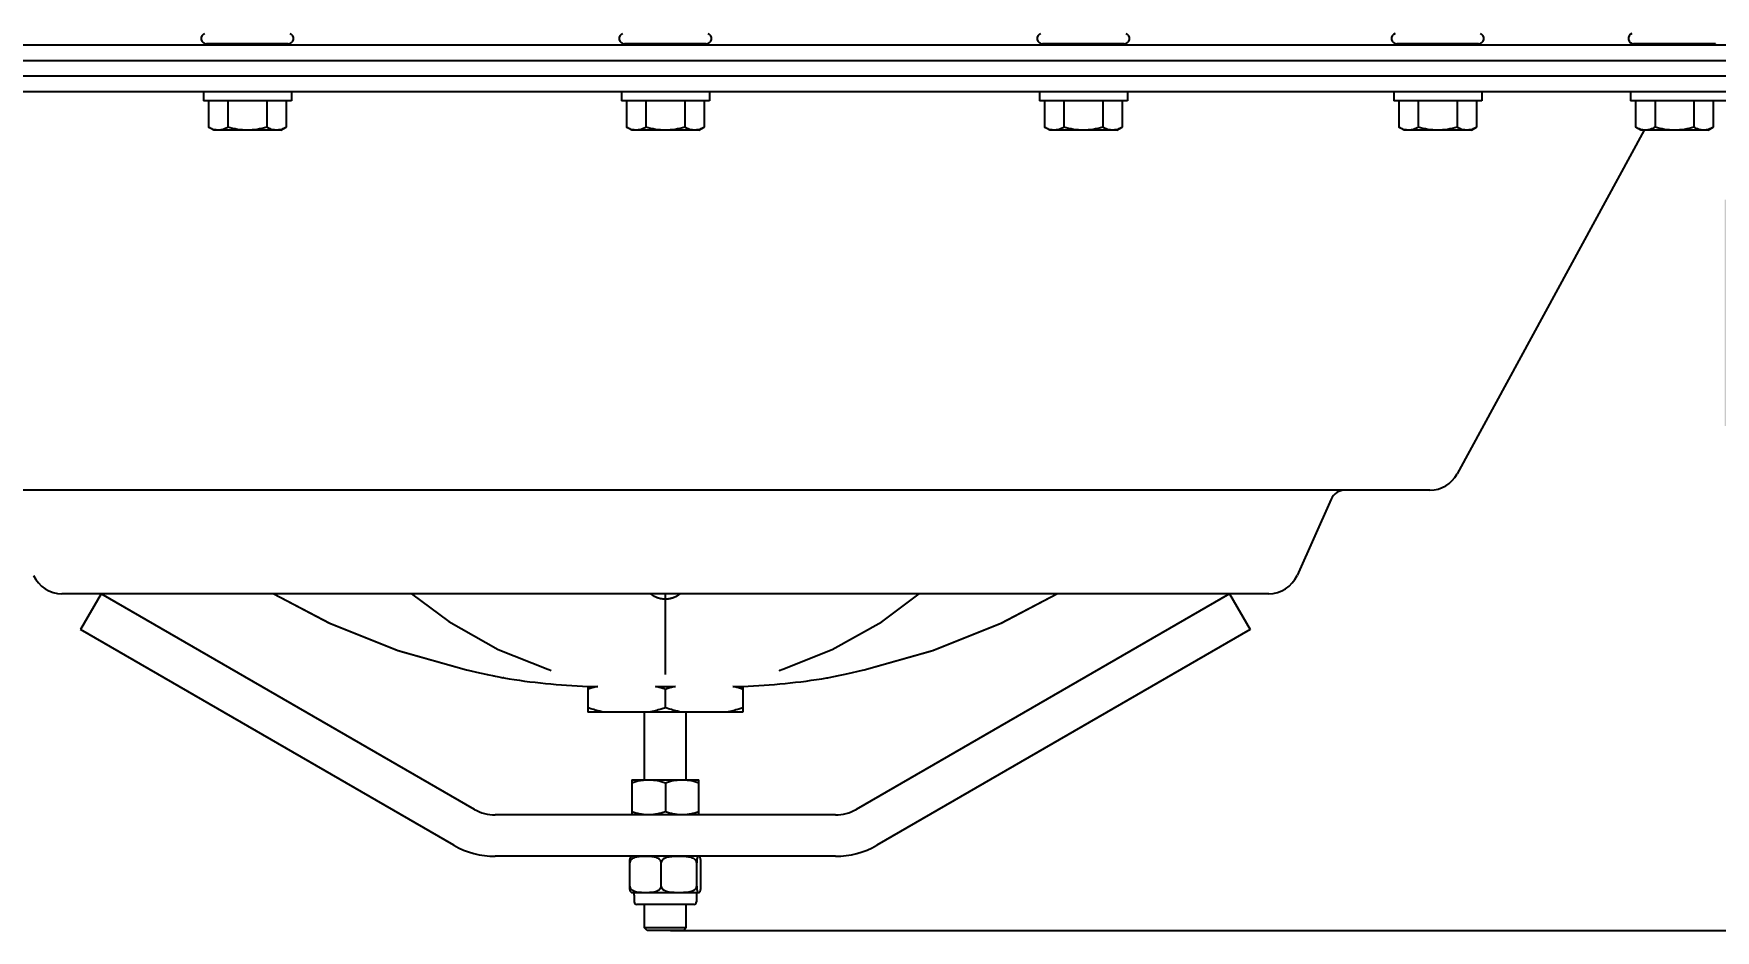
# Model space of a CAD drawing. Header units: millimetres. Extents: x 14017 to 18361, y 6223 to 10695.
# Drawn here: x 16595.6 to 16920.5, y 7243.3 to 7416.5 of the extents above; entities that cross this region are included whole.
import ezdxf

# ---------------------------------------------------------------- set-up
doc = ezdxf.new("R2010")
doc.units = ezdxf.units.MM
doc.header["$LTSCALE"] = 384.175
doc.header["$PDMODE"] = 3
doc.header["$PDSIZE"] = 8
doc.layers.get('0').update_dxf_attribs({"linetype": 'CONTINUOUS'})
doc.layers.get('Defpoints').update_dxf_attribs({"linetype": 'CONTINUOUS'})
doc.layers.add('02___PRT_ALL_AXES', color=7, linetype='CONTINUOUS')
doc.layers.add('03___PRT_ALL_CURVES', color=7, linetype='CONTINUOUS')
doc.styles.get("Standard").update_dxf_attribs({"font": 'calibri.ttf'})
doc.dimstyles.get("Standard").update_dxf_attribs({"dimtxt": 43.75, "dimasz": 43.75, "dimexe": 1.5, "dimexo": 1, "dimtad": 1, "dimdsep": 46, "dimtxsty": 'Standard', "dimblk": '_FILLED', "dimblk1": '_FILLED', "dimblk2": '_FILLED', "dimcen": 0.09, "dimazin": 2, "dimtol": 1, "dimtp": 0.01, "dimtm": 0.01, "dimtfac": 1, "dimtofl": 0, "dimtmove": 0, "dimatfit": 3, "dimldrblk": '_FILLED', "dimfxl": 1, "dimtolj": 1, "dimarcsym": 0})

# ---------------------------------------------------------------- blocks, each defined once
blk = doc.blocks.new('_FILLED')
at = {"color": 0, "linetype": 'ByBlock'}
blk.add_solid([(0, 0), (-1, 0.2143), (-1, -0.2143)], dxfattribs=at)
blk = doc.blocks.new('*D555')
at = {"color": 0, "lineweight": -2}
for p, q in [((16718.67, 7481.32), (17059.36, 7481.32)), ((17057.86, 7437.57), (17057.86, 7385.34)), ((17057.86, 7287.04), (17057.86, 7339.27)), ((16718.67, 7243.29), (17059.36, 7243.29))]:
    blk.add_line(p, q, dxfattribs=at)
at = {"layer": 'Defpoints', "color": 0}
for p in [(16717.67, 7481.32), (17057.86, 7481.32), (16717.67, 7243.29)]:
    blk.add_point(p, dxfattribs=at)
at = {"color": 0, "linetype": 'ByBlock', "lineweight": -2, "xscale": 43.75, "yscale": 43.75, "zscale": 43.75}
for p, rotation in [((17057.86, 7481.32), 90), ((17057.86, 7243.29), 270)]:
    blk.add_blockref('_FILLED', p, dxfattribs=dict(at, rotation=rotation))
at = {"color": 0, "insert": (17057.86, 7362.3), "char_height": 43.75, "attachment_point": 5}
blk.add_mtext('\\A1;\\A1;BVNC-238', dxfattribs=at)

msp = doc.modelspace()

# ---------------------------------------------------------------- linework, layer by layer
at = {"linetype": 'Continuous'}
for p, q in [((16644.82266, 7414.51601), (16629.02266, 7414.51601)), ((16629.02266, 7414.34438), (16629.02266, 7414.51601)), ((16629.03933, 7414.51601), (16629.03906, 7414.51375)), ((16629.1704, 7414.51601), (16629.1704, 7414.31601)), ((16630.01974, 7414.51601), (16630.01974, 7414.31601)), ((16631.54478, 7414.51601), (16631.54478, 7414.31601)), ((16633.59625, 7414.51601), (16633.59625, 7414.31601)), ((16635.97332, 7414.51601), (16635.97332, 7414.31601)), ((16638.44333, 7414.51601), (16638.44333, 7414.31601)), ((16640.76449, 7414.51601), (16640.76449, 7414.31601)), ((16642.70958, 7414.51601), (16642.70958, 7414.31601)), ((16644.0882, 7414.51601), (16644.0882, 7414.31601)), ((16644.76542, 7414.51601), (16644.76542, 7414.31601)), ((16644.82266, 7414.34438), (16644.82266, 7414.51601)), ((16725.56887, 7414.51601), (16709.76887, 7414.51601)), ((16709.76887, 7414.34438), (16709.76887, 7414.51601)), ((16709.78554, 7414.51601), (16709.78527, 7414.51375)), ((16709.91661, 7414.51601), (16709.91661, 7414.31601)), ((16710.76594, 7414.51601), (16710.76594, 7414.31601)), ((16712.29098, 7414.51601), (16712.29098, 7414.31601)), ((16714.34245, 7414.51601), (16714.34245, 7414.31601)), ((16716.71953, 7414.51601), (16716.71953, 7414.31601)), ((16719.18954, 7414.51601), (16719.18954, 7414.31601)), ((16721.51069, 7414.51601), (16721.51069, 7414.31601)), ((16723.45578, 7414.51601), (16723.45578, 7414.31601)), ((16724.83441, 7414.51601), (16724.83441, 7414.31601)), ((16725.51162, 7414.51601), (16725.51162, 7414.31601)), ((16725.56887, 7414.34438), (16725.56887, 7414.51601)), ((16790.51507, 7414.34438), (16790.51507, 7414.51601)), ((16806.31507, 7414.51601), (16790.51507, 7414.51601)), ((16790.53174, 7414.51601), (16790.53147, 7414.51375)), ((16790.66281, 7414.51601), (16790.66281, 7414.31601)), ((16791.51215, 7414.51601), (16791.51215, 7414.31601)), ((16793.03719, 7414.51601), (16793.03719, 7414.31601)), ((16795.08865, 7414.51601), (16795.08865, 7414.31601)), ((16797.46573, 7414.51601), (16797.46573, 7414.31601)), ((16799.93574, 7414.51601), (16799.93574, 7414.31601)), ((16802.25689, 7414.51601), (16802.25689, 7414.31601)), ((16804.20198, 7414.51601), (16804.20198, 7414.31601)), ((16805.58061, 7414.51601), (16805.58061, 7414.31601)), ((16806.25782, 7414.51601), (16806.25782, 7414.31601)), ((16806.31507, 7414.34438), (16806.31507, 7414.51601)), ((16858.9684, 7414.34438), (16858.9684, 7414.51601)), ((16874.7684, 7414.51601), (16858.9684, 7414.51601)), ((16858.98507, 7414.51601), (16858.9848, 7414.51375)), ((16859.11614, 7414.51601), (16859.11614, 7414.31601)), ((16859.96547, 7414.51601), (16859.96547, 7414.31601)), ((16861.49051, 7414.51601), (16861.49051, 7414.31601)), ((16863.54198, 7414.51601), (16863.54198, 7414.31601)), ((16865.91906, 7414.51601), (16865.91906, 7414.31601)), ((16868.38907, 7414.51601), (16868.38907, 7414.31601)), ((16870.71022, 7414.51601), (16870.71022, 7414.31601)), ((16872.65531, 7414.51601), (16872.65531, 7414.31601)), ((16874.03394, 7414.51601), (16874.03394, 7414.31601)), ((16874.71115, 7414.51601), (16874.71115, 7414.31601)), ((16874.7684, 7414.34438), (16874.7684, 7414.51601)), ((16904.70745, 7414.34438), (16904.70745, 7414.51601)), ((16920.50745, 7414.51601), (16904.70745, 7414.51601)), ((16904.72412, 7414.51601), (16904.72385, 7414.51375)), ((16904.85519, 7414.51601), (16904.85519, 7414.31601)), ((16905.70452, 7414.51601), (16905.70452, 7414.31601)), ((16907.22956, 7414.51601), (16907.22956, 7414.31601)), ((16909.28103, 7414.51601), (16909.28103, 7414.31601)), ((16911.65811, 7414.51601), (16911.65811, 7414.31601)), ((16914.12812, 7414.51601), (16914.12812, 7414.31601)), ((16916.44927, 7414.51601), (16916.44927, 7414.31601)), ((16918.39436, 7414.51601), (16918.39436, 7414.31601)), ((16919.77299, 7414.51601), (16919.77299, 7414.31601)), ((16920.4502, 7414.51601), (16920.4502, 7414.31601)), ((16629.41711, 7403.51601), (16629.41711, 7398.41657)), ((16633.1698, 7403.51601), (16633.1698, 7398.41657)), ((16640.67536, 7403.51601), (16640.67536, 7398.41657)), ((16644.42822, 7403.51601), (16644.42822, 7398.41657)), ((16710.16331, 7403.51601), (16710.16331, 7398.41657)), ((16713.91601, 7403.51601), (16713.91601, 7398.41657)), ((16721.42156, 7403.51601), (16721.42156, 7398.41657)), ((16725.17442, 7403.51601), (16725.17442, 7398.41657)), ((16790.90952, 7403.51601), (16790.90952, 7398.41657)), ((16794.66221, 7403.51601), (16794.66221, 7398.41657)), ((16802.16776, 7403.51601), (16802.16776, 7398.41657)), ((16805.92063, 7403.51601), (16805.92063, 7398.41657)), ((16859.36285, 7403.51601), (16859.36285, 7398.41657)), ((16863.11554, 7403.51601), (16863.11554, 7398.41657)), ((16870.62109, 7403.51601), (16870.62109, 7398.41657)), ((16874.37395, 7403.51601), (16874.37395, 7398.41657)), ((16905.1019, 7403.51601), (16905.1019, 7398.41657)), ((16908.85459, 7403.51601), (16908.85459, 7398.41657)), ((16916.36014, 7403.51601), (16916.36014, 7398.41657)), ((16920.113, 7403.51601), (16920.113, 7398.41657)), ((16630.42266, 7397.83601), (16629.41717, 7398.41654)), ((16643.42266, 7397.83601), (16630.42266, 7397.83601)), ((16643.42266, 7397.83601), (16644.42816, 7398.41654)), ((16711.16887, 7397.83601), (16710.16337, 7398.41654)), ((16724.16887, 7397.83601), (16711.16887, 7397.83601)), ((16724.16887, 7397.83601), (16725.17436, 7398.41654)), ((16791.91507, 7397.83601), (16790.90957, 7398.41654)), ((16804.91507, 7397.83601), (16791.91507, 7397.83601)), ((16804.91507, 7397.83601), (16805.92057, 7398.41654)), ((16860.3684, 7397.83601), (16859.3629, 7398.41654)), ((16873.3684, 7397.83601), (16860.3684, 7397.83601)), ((16873.3684, 7397.83601), (16874.3739, 7398.41654)), ((16906.10745, 7397.83601), (16905.10195, 7398.41654)), ((16919.10745, 7397.83601), (16906.10745, 7397.83601)), ((16919.10745, 7397.83601), (16920.11295, 7398.41654)), ((16608.66887, 7308.31601), (16604.66887, 7301.38781)), ((16680.81246, 7266.66389), (16608.66887, 7308.31601)), ((16642.03648, 7308.31601), (16652.83994, 7302.59303)), ((16826.66887, 7308.31601), (16754.52527, 7266.66389)), ((16826.66887, 7308.31601), (16830.66887, 7301.38781)), ((16676.81246, 7259.73569), (16604.66887, 7301.38781)), ((16830.66887, 7301.38781), (16758.52527, 7259.73569)), ((16756.07484, 7293.60831), (16769.32039, 7297.32428)), ((16679.26285, 7293.60823), (16680.16571, 7293.4061)), ((16694.98825, 7293.72101), (16694.98785, 7293.72114)), ((16683.23505, 7292.73105), (16684.59703, 7292.43863)), ((16684.49438, 7292.46049), (16685.53451, 7292.24018)), ((16685.53451, 7292.24018), (16686.26565, 7292.08704)), ((16686.46237, 7292.05059), (16686.26565, 7292.08704)), ((16702.66887, 7290.41601), (16702.66887, 7285.41601)), ((16702.66887, 7290.41601), (16704.59938, 7290.41601)), ((16715.73836, 7290.41601), (16719.59938, 7290.41601)), ((16730.73836, 7290.41601), (16732.66887, 7290.41601)), ((16732.66887, 7290.41601), (16732.66887, 7285.41601)), ((16748.87537, 7292.05059), (16749.07208, 7292.08704)), ((16749.07208, 7292.08704), (16749.88431, 7292.25725)), ((16749.88431, 7292.25725), (16750.84336, 7292.46049)), ((16750.78111, 7292.44729), (16752.10269, 7292.73105)), ((16717.66887, 7286.28204), (16717.66887, 7289.83866)), ((16732.66887, 7285.41601), (16702.66887, 7285.41601)), ((16711.17212, 7272.39209), (16711.16887, 7272.39022)), ((16711.16887, 7272.39021), (16711.16887, 7265.59397)), ((16711.17212, 7272.39209), (16724.16562, 7272.39209)), ((16717.66887, 7271.80966), (16717.66887, 7266.17453)), ((16724.16562, 7272.39209), (16724.16887, 7272.39022)), ((16724.16887, 7265.59397), (16724.16887, 7272.39021)), ((16750.52527, 7265.59209), (16684.81246, 7265.59209)), ((16750.52527, 7257.59209), (16684.81246, 7257.59209)), ((16723.16887, 7248.29209), (16712.16887, 7248.29209)), ((16714.16887, 7243.29209), (16713.66887, 7243.79209)), ((16721.66887, 7243.79209), (16713.66887, 7243.79209)), ((16721.16869, 7243.29209), (16714.1691, 7243.29209)), ((16721.16887, 7243.29209), (16721.66887, 7243.79209))]:
    msp.add_line(p, q, dxfattribs=at)
msp.add_line((16497.66887, 7411.31601), (16717.66887, 7411.31601))
for points in [[(16642.03594, 7308.31601), (16652.8025, 7302.61042), (16666.01734, 7297.32428), (16679.2629, 7293.60831)], [(16668.60898, 7308.31601), (16675.81952, 7302.91986), (16685.40014, 7297.51597), (16694.98828, 7293.7211)], [(16740.3495, 7293.72111), (16749.91511, 7297.50525), (16759.49264, 7302.9031), (16766.72818, 7308.31601)], [(16756.07487, 7293.60832), (16769.28126, 7297.31105), (16782.4978, 7302.59303), (16793.30126, 7308.31601)], [(16769.32039, 7297.32428), (16782.53523, 7302.61042), (16793.3018, 7308.31601)], [(16652.83994, 7302.59303), (16666.05648, 7297.31105), (16679.26287, 7293.60832)], [(16679.26288, 7293.60822), (16680.12546, 7293.41519), (16681.78053, 7293.04839), (16683.31358, 7292.71405)], [(16694.98785, 7293.72114), (16695.15889, 7293.66547), (16695.49649, 7293.54425), (16695.60529, 7293.49941)], [(16739.75764, 7293.51381), (16739.71403, 7293.49105), (16739.83185, 7293.54054), (16740.17525, 7293.66424), (16740.34948, 7293.72101)], [(16752.10269, 7292.73105), (16753.5774, 7293.05283), (16755.17202, 7293.4061), (16756.07489, 7293.60823)]]:
    msp.add_lwpolyline(points, dxfattribs=at)
for centre, radius, start, end in [((16629.02266, 7415.52874), 1.01272, 110, 270), ((16637.81531, 7415.31601), 1, 270, 306.8698976), ((16639.09721, 7415.88677), 1.56505, 285.1285844, 286.427399), ((16639.55724, 7415.31601), 1, 270, 306.8698976), ((16641.28424, 7415.80402), 1.488, 269.9962147, 271.670534), ((16641.28567, 7415.75746), 1.44142, 271.6677458, 273.9115257), ((16641.38372, 7415.31601), 1, 270, 306.8698976), ((16644.82266, 7415.52874), 1.01272, 270, 70), ((16709.76887, 7415.52874), 1.01272, 110, 270), ((16718.56151, 7415.31601), 1, 270, 306.8698976), ((16719.84342, 7415.88677), 1.56505, 285.1285844, 286.427399), ((16720.30344, 7415.31601), 1, 270, 306.8698976), ((16722.03044, 7415.80402), 1.488, 269.9962147, 271.670534), ((16722.03187, 7415.75746), 1.44142, 271.6677458, 273.9115257), ((16722.12993, 7415.31601), 1, 270, 306.8698976), ((16725.56887, 7415.52874), 1.01272, 270, 70), ((16790.51507, 7415.52874), 1.01272, 110, 270), ((16799.30772, 7415.31601), 1, 270, 306.8698976), ((16800.58962, 7415.88677), 1.56505, 285.1285844, 286.427399), ((16801.04965, 7415.31601), 1, 270, 306.8698976), ((16802.77665, 7415.80402), 1.488, 269.9962147, 271.670534), ((16802.77808, 7415.75746), 1.44142, 271.6677458, 273.9115257), ((16802.87613, 7415.31601), 1, 270, 306.8698976), ((16806.31507, 7415.52874), 1.01272, 270, 70), ((16858.9684, 7415.52874), 1.01272, 110, 270), ((16867.76104, 7415.31601), 1, 270, 306.8698976), ((16869.04295, 7415.88677), 1.56505, 285.1285844, 286.427399), ((16869.50297, 7415.31601), 1, 270, 306.8698976), ((16871.22997, 7415.80402), 1.488, 269.9962147, 271.670534), ((16871.2314, 7415.75746), 1.44142, 271.6677458, 273.9115257), ((16871.32946, 7415.31601), 1, 270, 306.8698976), ((16874.7684, 7415.52874), 1.01272, 270, 70), ((16904.70745, 7415.52874), 1.01272, 110, 270), ((16913.50009, 7415.31601), 1, 270, 306.8698976), ((16914.782, 7415.88677), 1.56505, 285.1285844, 286.427399), ((16915.24202, 7415.31601), 1, 270, 306.8698976), ((16916.96902, 7415.80402), 1.488, 269.9962147, 271.670534), ((16916.97045, 7415.75746), 1.44142, 271.6677458, 273.9115257), ((16917.06851, 7415.31601), 1, 270, 306.8698976), ((16707.66887, 7420.81601), 130.5, 260.6478545, 267.8041116), ((16727.66887, 7420.81601), 130.5, 272.1958884, 279.3521455), ((16684.81246, 7273.59209), 8, 240, 270), ((16750.52527, 7273.59209), 8, 270, 300), ((16684.81246, 7273.59209), 16, 240, 270), ((16750.52527, 7273.59209), 16, 270, 300), ((16711.16887, 7250.09209), 0.5, 0, 90), ((16712.16887, 7248.79209), 0.5, 180, 270), ((16723.16887, 7248.79209), 0.5, 270, 0), ((16724.16887, 7250.09209), 0.5, 90, 180)]:
    msp.add_arc(centre, radius, start, end, dxfattribs=at)
for points, knots in [([(16629.03906, 7414.51375), (16629.03483, 7414.47871), (16629.02816, 7414.42241), (16629.02266, 7414.36578), (16629.02266, 7414.34433)], [0, 0, 0, 0, 0.621958647, 1, 1, 1, 1]), ([(16629.58369, 7414.51601), (16629.56178, 7414.48417), (16629.51797, 7414.42868), (16629.43242, 7414.35094), (16629.35639, 7414.31601), (16629.31036, 7414.31601)], [0, 0, 0, 0, 0.33281063, 0.603700742, 1, 1, 1, 1]), ([(16630.84643, 7414.51601), (16630.77017, 7414.45183), (16630.60833, 7414.35291), (16630.42171, 7414.31601), (16630.33574, 7414.31601)], [0, 0, 0, 0, 0.536927915, 1, 1, 1, 1]), ([(16632.70395, 7414.51601), (16632.59772, 7414.44843), (16632.36994, 7414.3487), (16632.12446, 7414.31601), (16632.0059, 7414.31601)], [0, 0, 0, 0, 0.515026758, 1, 1, 1, 1]), ([(16634.97444, 7414.51601), (16634.84965, 7414.44675), (16634.58078, 7414.34689), (16634.29724, 7414.31601), (16634.15734, 7414.31601)], [0, 0, 0, 0, 0.50499978, 1, 1, 1, 1]), ([(16637.43563, 7414.51601), (16637.37058, 7414.48095), (16637.10023, 7414.36114), (16636.80043, 7414.31601), (16636.57948, 7414.31601)], [0, 0, 0, 0, 0.250617832, 1, 1, 1, 1]), ([(16639.50567, 7414.37596), (16639.46764, 7414.36567), (16639.31325, 7414.33006), (16639.15416, 7414.31601), (16639.0352, 7414.31601)], [0, 0, 0, 0, 0.248784805, 1, 1, 1, 1]), ([(16641.97136, 7414.51601), (16641.88608, 7414.45637), (16641.69544, 7414.36367), (16641.48808, 7414.32652), (16641.38399, 7414.31939)], [0, 0, 0, 0, 0.499372913, 1, 1, 1, 1]), ([(16643.60192, 7414.51601), (16643.53687, 7414.45049), (16643.38025, 7414.34572), (16643.19575, 7414.31601), (16643.10614, 7414.31601)], [0, 0, 0, 0, 0.507493356, 1, 1, 1, 1]), ([(16644.57867, 7414.51601), (16644.56414, 7414.48433), (16644.53295, 7414.42812), (16644.47099, 7414.36197), (16644.39939, 7414.3235), (16644.34806, 7414.31601), (16644.32287, 7414.31601)], [0, 0, 0, 0, 0.304126906, 0.556517708, 0.780208765, 1, 1, 1, 1]), ([(16709.78527, 7414.51375), (16709.78104, 7414.47871), (16709.77436, 7414.42241), (16709.76887, 7414.36578), (16709.76887, 7414.34433)], [0, 0, 0, 0, 0.621958647, 1, 1, 1, 1]), ([(16710.32989, 7414.51601), (16710.30798, 7414.48417), (16710.26418, 7414.42868), (16710.17862, 7414.35094), (16710.10259, 7414.31601), (16710.05656, 7414.31601)], [0, 0, 0, 0, 0.33281063, 0.603700742, 1, 1, 1, 1]), ([(16711.59263, 7414.51601), (16711.51638, 7414.45183), (16711.35453, 7414.35291), (16711.16791, 7414.31601), (16711.08195, 7414.31601)], [0, 0, 0, 0, 0.536927915, 1, 1, 1, 1]), ([(16713.45016, 7414.51601), (16713.34393, 7414.44843), (16713.11614, 7414.3487), (16712.87066, 7414.31601), (16712.7521, 7414.31601)], [0, 0, 0, 0, 0.515026758, 1, 1, 1, 1]), ([(16715.72064, 7414.51601), (16715.59585, 7414.44675), (16715.32698, 7414.34689), (16715.04345, 7414.31601), (16714.90355, 7414.31601)], [0, 0, 0, 0, 0.50499978, 1, 1, 1, 1]), ([(16718.18183, 7414.51601), (16718.11678, 7414.48095), (16717.84644, 7414.36114), (16717.54664, 7414.31601), (16717.32568, 7414.31601)], [0, 0, 0, 0, 0.250617832, 1, 1, 1, 1]), ([(16720.25187, 7414.37596), (16720.21384, 7414.36567), (16720.05945, 7414.33006), (16719.90037, 7414.31601), (16719.78141, 7414.31601)], [0, 0, 0, 0, 0.248784805, 1, 1, 1, 1]), ([(16722.71757, 7414.51601), (16722.63229, 7414.45637), (16722.44164, 7414.36367), (16722.23428, 7414.32652), (16722.1302, 7414.31939)], [0, 0, 0, 0, 0.499372913, 1, 1, 1, 1]), ([(16724.34813, 7414.51601), (16724.28308, 7414.45049), (16724.12645, 7414.34572), (16723.94195, 7414.31601), (16723.85235, 7414.31601)], [0, 0, 0, 0, 0.507493356, 1, 1, 1, 1]), ([(16725.32487, 7414.51601), (16725.31035, 7414.48433), (16725.27916, 7414.42812), (16725.21719, 7414.36197), (16725.14559, 7414.3235), (16725.09426, 7414.31601), (16725.06907, 7414.31601)], [0, 0, 0, 0, 0.304126906, 0.556517708, 0.780208765, 1, 1, 1, 1]), ([(16790.53147, 7414.51375), (16790.52724, 7414.47871), (16790.52057, 7414.42241), (16790.51507, 7414.36578), (16790.51507, 7414.34433)], [0, 0, 0, 0, 0.621958647, 1, 1, 1, 1]), ([(16791.07609, 7414.51601), (16791.05418, 7414.48417), (16791.01038, 7414.42868), (16790.92483, 7414.35094), (16790.84879, 7414.31601), (16790.80277, 7414.31601)], [0, 0, 0, 0, 0.33281063, 0.603700742, 1, 1, 1, 1]), ([(16792.33884, 7414.51601), (16792.26258, 7414.45183), (16792.10073, 7414.35291), (16791.91412, 7414.31601), (16791.82815, 7414.31601)], [0, 0, 0, 0, 0.536927915, 1, 1, 1, 1]), ([(16794.19636, 7414.51601), (16794.09013, 7414.44843), (16793.86235, 7414.3487), (16793.61687, 7414.31601), (16793.49831, 7414.31601)], [0, 0, 0, 0, 0.515026758, 1, 1, 1, 1]), ([(16796.46685, 7414.51601), (16796.34205, 7414.44675), (16796.07319, 7414.34689), (16795.78965, 7414.31601), (16795.64975, 7414.31601)], [0, 0, 0, 0, 0.50499978, 1, 1, 1, 1]), ([(16798.92803, 7414.51601), (16798.86299, 7414.48095), (16798.59264, 7414.36114), (16798.29284, 7414.31601), (16798.07189, 7414.31601)], [0, 0, 0, 0, 0.250617832, 1, 1, 1, 1]), ([(16800.99808, 7414.37596), (16800.96005, 7414.36567), (16800.80566, 7414.33006), (16800.64657, 7414.31601), (16800.52761, 7414.31601)], [0, 0, 0, 0, 0.248784805, 1, 1, 1, 1]), ([(16803.46377, 7414.51601), (16803.37849, 7414.45637), (16803.18784, 7414.36367), (16802.98049, 7414.32652), (16802.8764, 7414.31939)], [0, 0, 0, 0, 0.499372913, 1, 1, 1, 1]), ([(16805.09433, 7414.51601), (16805.02928, 7414.45049), (16804.87266, 7414.34572), (16804.68815, 7414.31601), (16804.59855, 7414.31601)], [0, 0, 0, 0, 0.507493356, 1, 1, 1, 1]), ([(16806.07108, 7414.51601), (16806.05655, 7414.48433), (16806.02536, 7414.42812), (16805.96339, 7414.36197), (16805.8918, 7414.3235), (16805.84046, 7414.31601), (16805.81528, 7414.31601)], [0, 0, 0, 0, 0.304126906, 0.556517708, 0.780208765, 1, 1, 1, 1]), ([(16858.9848, 7414.51375), (16858.98057, 7414.47871), (16858.97389, 7414.42241), (16858.9684, 7414.36578), (16858.9684, 7414.34433)], [0, 0, 0, 0, 0.621958647, 1, 1, 1, 1]), ([(16859.52942, 7414.51601), (16859.50751, 7414.48417), (16859.46371, 7414.42868), (16859.37815, 7414.35094), (16859.30212, 7414.31601), (16859.25609, 7414.31601)], [0, 0, 0, 0, 0.33281063, 0.603700742, 1, 1, 1, 1]), ([(16860.79216, 7414.51601), (16860.71591, 7414.45183), (16860.55406, 7414.35291), (16860.36744, 7414.31601), (16860.28148, 7414.31601)], [0, 0, 0, 0, 0.536927915, 1, 1, 1, 1]), ([(16862.64969, 7414.51601), (16862.54346, 7414.44843), (16862.31567, 7414.3487), (16862.0702, 7414.31601), (16861.95164, 7414.31601)], [0, 0, 0, 0, 0.515026758, 1, 1, 1, 1]), ([(16864.92017, 7414.51601), (16864.79538, 7414.44675), (16864.52651, 7414.34689), (16864.24298, 7414.31601), (16864.10308, 7414.31601)], [0, 0, 0, 0, 0.50499978, 1, 1, 1, 1]), ([(16867.38136, 7414.51601), (16867.31631, 7414.48095), (16867.04597, 7414.36114), (16866.74617, 7414.31601), (16866.52521, 7414.31601)], [0, 0, 0, 0, 0.250617832, 1, 1, 1, 1]), ([(16869.45141, 7414.37596), (16869.41337, 7414.36567), (16869.25898, 7414.33006), (16869.0999, 7414.31601), (16868.98094, 7414.31601)], [0, 0, 0, 0, 0.248784805, 1, 1, 1, 1]), ([(16871.9171, 7414.51601), (16871.83182, 7414.45637), (16871.64117, 7414.36367), (16871.43381, 7414.32652), (16871.32973, 7414.31939)], [0, 0, 0, 0, 0.499372913, 1, 1, 1, 1]), ([(16873.54766, 7414.51601), (16873.48261, 7414.45049), (16873.32598, 7414.34572), (16873.14148, 7414.31601), (16873.05188, 7414.31601)], [0, 0, 0, 0, 0.507493356, 1, 1, 1, 1]), ([(16874.5244, 7414.51601), (16874.50988, 7414.48433), (16874.47869, 7414.42812), (16874.41672, 7414.36197), (16874.34512, 7414.3235), (16874.29379, 7414.31601), (16874.2686, 7414.31601)], [0, 0, 0, 0, 0.304126906, 0.556517708, 0.780208765, 1, 1, 1, 1]), ([(16904.72385, 7414.51375), (16904.71962, 7414.47871), (16904.71294, 7414.42241), (16904.70745, 7414.36578), (16904.70745, 7414.34433)], [0, 0, 0, 0, 0.621958647, 1, 1, 1, 1]), ([(16905.26847, 7414.51601), (16905.24656, 7414.48417), (16905.20276, 7414.42868), (16905.1172, 7414.35094), (16905.04117, 7414.31601), (16904.99515, 7414.31601)], [0, 0, 0, 0, 0.33281063, 0.603700742, 1, 1, 1, 1]), ([(16906.53121, 7414.51601), (16906.45496, 7414.45183), (16906.29311, 7414.35291), (16906.10649, 7414.31601), (16906.02053, 7414.31601)], [0, 0, 0, 0, 0.536927915, 1, 1, 1, 1]), ([(16908.38874, 7414.51601), (16908.28251, 7414.44843), (16908.05472, 7414.3487), (16907.80925, 7414.31601), (16907.69069, 7414.31601)], [0, 0, 0, 0, 0.515026758, 1, 1, 1, 1]), ([(16910.65922, 7414.51601), (16910.53443, 7414.44675), (16910.26556, 7414.34689), (16909.98203, 7414.31601), (16909.84213, 7414.31601)], [0, 0, 0, 0, 0.50499978, 1, 1, 1, 1]), ([(16913.12041, 7414.51601), (16913.05537, 7414.48095), (16912.78502, 7414.36114), (16912.48522, 7414.31601), (16912.26426, 7414.31601)], [0, 0, 0, 0, 0.250617832, 1, 1, 1, 1]), ([(16915.19046, 7414.37596), (16915.15243, 7414.36567), (16914.99803, 7414.33006), (16914.83895, 7414.31601), (16914.71999, 7414.31601)], [0, 0, 0, 0, 0.248784805, 1, 1, 1, 1]), ([(16917.65615, 7414.51601), (16917.57087, 7414.45637), (16917.38022, 7414.36367), (16917.17286, 7414.32652), (16917.06878, 7414.31939)], [0, 0, 0, 0, 0.499372913, 1, 1, 1, 1]), ([(16919.28671, 7414.51601), (16919.22166, 7414.45049), (16919.06504, 7414.34572), (16918.88053, 7414.31601), (16918.79093, 7414.31601)], [0, 0, 0, 0, 0.507493356, 1, 1, 1, 1]), ([(16920.26345, 7414.51601), (16920.24893, 7414.48433), (16920.21774, 7414.42812), (16920.15577, 7414.36197), (16920.08417, 7414.3235), (16920.03284, 7414.31601), (16920.00765, 7414.31601)], [0, 0, 0, 0, 0.304126906, 0.556517708, 0.780208765, 1, 1, 1, 1]), ([(16631.29346, 7397.83601), (16631.13432, 7397.83601), (16630.81232, 7397.86401), (16630.16893, 7398.02624), (16629.71167, 7398.24651), (16629.41717, 7398.41654)], [0, 0, 0, 0, 0.240594631, 0.485881976, 1, 1, 1, 1]), ([(16633.1698, 7398.41657), (16632.8753, 7398.24654), (16632.41799, 7398.02637), (16631.77461, 7397.86409), (16631.4526, 7397.83601), (16631.29346, 7397.83601)], [0, 0, 0, 0, 0.514108398, 0.759401562, 1, 1, 1, 1]), ([(16636.92258, 7397.83601), (16636.2882, 7397.83601), (16635.01754, 7397.94789), (16633.77952, 7398.24056), (16633.1698, 7398.41657)], [0, 0, 0, 0, 0.499908745, 1, 1, 1, 1]), ([(16640.67536, 7398.41657), (16640.06564, 7398.24056), (16638.82763, 7397.94776), (16637.55696, 7397.83601), (16636.92258, 7397.83601)], [0, 0, 0, 0, 0.500091423, 1, 1, 1, 1]), ([(16642.55179, 7397.83601), (16642.39263, 7397.83601), (16642.07062, 7397.86402), (16641.42717, 7398.02625), (16640.96988, 7398.24653), (16640.67536, 7398.41657)], [0, 0, 0, 0, 0.240595263, 0.485882957, 1, 1, 1, 1]), ([(16644.42822, 7398.41657), (16644.1337, 7398.24654), (16643.67636, 7398.02637), (16643.03296, 7397.86409), (16642.71094, 7397.83601), (16642.55179, 7397.83601)], [0, 0, 0, 0, 0.51410682, 0.759400505, 1, 1, 1, 1]), ([(16712.03966, 7397.83601), (16711.88052, 7397.83601), (16711.55853, 7397.86401), (16710.91513, 7398.02624), (16710.45787, 7398.24651), (16710.16337, 7398.41654)], [0, 0, 0, 0, 0.240594631, 0.485881976, 1, 1, 1, 1]), ([(16713.91601, 7398.41657), (16713.62151, 7398.24654), (16713.16419, 7398.02637), (16712.52081, 7397.86409), (16712.19881, 7397.83601), (16712.03966, 7397.83601)], [0, 0, 0, 0, 0.514108398, 0.759401562, 1, 1, 1, 1]), ([(16717.66878, 7397.83601), (16717.0344, 7397.83601), (16715.76375, 7397.94789), (16714.52572, 7398.24056), (16713.91601, 7398.41657)], [0, 0, 0, 0, 0.499908745, 1, 1, 1, 1]), ([(16721.42156, 7398.41657), (16720.81184, 7398.24056), (16719.57384, 7397.94776), (16718.30316, 7397.83601), (16717.66878, 7397.83601)], [0, 0, 0, 0, 0.500091423, 1, 1, 1, 1]), ([(16723.29799, 7397.83601), (16723.13884, 7397.83601), (16722.81682, 7397.86402), (16722.17338, 7398.02625), (16721.71608, 7398.24653), (16721.42156, 7398.41657)], [0, 0, 0, 0, 0.240595263, 0.485882957, 1, 1, 1, 1]), ([(16725.17442, 7398.41657), (16724.87991, 7398.24654), (16724.42257, 7398.02637), (16723.77916, 7397.86409), (16723.45714, 7397.83601), (16723.29799, 7397.83601)], [0, 0, 0, 0, 0.51410682, 0.759400505, 1, 1, 1, 1]), ([(16792.78586, 7397.83601), (16792.62672, 7397.83601), (16792.30473, 7397.86401), (16791.66134, 7398.02624), (16791.20408, 7398.24651), (16790.90957, 7398.41654)], [0, 0, 0, 0, 0.240594631, 0.485881976, 1, 1, 1, 1]), ([(16794.66221, 7398.41657), (16794.36771, 7398.24654), (16793.91039, 7398.02637), (16793.26701, 7397.86409), (16792.94501, 7397.83601), (16792.78586, 7397.83601)], [0, 0, 0, 0, 0.514108398, 0.759401562, 1, 1, 1, 1]), ([(16798.41499, 7397.83601), (16797.78061, 7397.83601), (16796.50995, 7397.94789), (16795.27193, 7398.24056), (16794.66221, 7398.41657)], [0, 0, 0, 0, 0.499908745, 1, 1, 1, 1]), ([(16802.16776, 7398.41657), (16801.55805, 7398.24056), (16800.32004, 7397.94776), (16799.04937, 7397.83601), (16798.41499, 7397.83601)], [0, 0, 0, 0, 0.500091423, 1, 1, 1, 1]), ([(16804.04419, 7397.83601), (16803.88504, 7397.83601), (16803.56302, 7397.86402), (16802.91958, 7398.02625), (16802.46229, 7398.24653), (16802.16776, 7398.41657)], [0, 0, 0, 0, 0.240595263, 0.485882957, 1, 1, 1, 1]), ([(16805.92063, 7398.41657), (16805.62611, 7398.24654), (16805.16877, 7398.02637), (16804.52537, 7397.86409), (16804.20335, 7397.83601), (16804.04419, 7397.83601)], [0, 0, 0, 0, 0.51410682, 0.759400505, 1, 1, 1, 1]), ([(16861.23919, 7397.83601), (16861.08005, 7397.83601), (16860.75806, 7397.86401), (16860.11466, 7398.02624), (16859.6574, 7398.24651), (16859.3629, 7398.41654)], [0, 0, 0, 0, 0.240594631, 0.485881976, 1, 1, 1, 1]), ([(16863.11554, 7398.41657), (16862.82104, 7398.24654), (16862.36372, 7398.02637), (16861.72034, 7397.86409), (16861.39834, 7397.83601), (16861.23919, 7397.83601)], [0, 0, 0, 0, 0.514108398, 0.759401562, 1, 1, 1, 1]), ([(16866.86831, 7397.83601), (16866.23393, 7397.83601), (16864.96328, 7397.94789), (16863.72525, 7398.24056), (16863.11554, 7398.41657)], [0, 0, 0, 0, 0.499908745, 1, 1, 1, 1]), ([(16870.62109, 7398.41657), (16870.01137, 7398.24056), (16868.77337, 7397.94776), (16867.50269, 7397.83601), (16866.86831, 7397.83601)], [0, 0, 0, 0, 0.500091423, 1, 1, 1, 1]), ([(16872.49752, 7397.83601), (16872.33837, 7397.83601), (16872.01635, 7397.86402), (16871.37291, 7398.02625), (16870.91561, 7398.24653), (16870.62109, 7398.41657)], [0, 0, 0, 0, 0.240595263, 0.485882957, 1, 1, 1, 1]), ([(16874.37395, 7398.41657), (16874.07944, 7398.24654), (16873.6221, 7398.02637), (16872.97869, 7397.86409), (16872.65667, 7397.83601), (16872.49752, 7397.83601)], [0, 0, 0, 0, 0.51410682, 0.759400505, 1, 1, 1, 1]), ([(16906.97824, 7397.83601), (16906.8191, 7397.83601), (16906.49711, 7397.86401), (16905.85371, 7398.02624), (16905.39645, 7398.24651), (16905.10195, 7398.41654)], [0, 0, 0, 0, 0.240594631, 0.485881976, 1, 1, 1, 1]), ([(16908.85459, 7398.41657), (16908.56009, 7398.24654), (16908.10277, 7398.02637), (16907.45939, 7397.86409), (16907.13739, 7397.83601), (16906.97824, 7397.83601)], [0, 0, 0, 0, 0.514108398, 0.759401562, 1, 1, 1, 1]), ([(16912.60736, 7397.83601), (16911.97298, 7397.83601), (16910.70233, 7397.94789), (16909.4643, 7398.24056), (16908.85459, 7398.41657)], [0, 0, 0, 0, 0.499908745, 1, 1, 1, 1]), ([(16916.36014, 7398.41657), (16915.75042, 7398.24056), (16914.51242, 7397.94776), (16913.24175, 7397.83601), (16912.60736, 7397.83601)], [0, 0, 0, 0, 0.500091423, 1, 1, 1, 1]), ([(16918.23657, 7397.83601), (16918.07742, 7397.83601), (16917.7554, 7397.86402), (16917.11196, 7398.02625), (16916.65466, 7398.24653), (16916.36014, 7398.41657)], [0, 0, 0, 0, 0.240595263, 0.485882957, 1, 1, 1, 1]), ([(16920.113, 7398.41657), (16919.81849, 7398.24654), (16919.36115, 7398.02637), (16918.71774, 7397.86409), (16918.39572, 7397.83601), (16918.23657, 7397.83601)], [0, 0, 0, 0, 0.51410682, 0.759400505, 1, 1, 1, 1]), ([(16704.59938, 7290.41601), (16704.1124, 7290.28809), (16703.46709, 7290.10014), (16702.82847, 7289.89186), (16702.66887, 7289.83866)], [0, 0, 0, 0, 0.74955242, 1, 1, 1, 1]), ([(16717.66887, 7289.83866), (16717.50927, 7289.89186), (16716.87064, 7290.10014), (16716.22533, 7290.28809), (16715.73836, 7290.41601)], [0, 0, 0, 0, 0.250447569, 1, 1, 1, 1]), ([(16719.59938, 7290.41601), (16719.1124, 7290.28809), (16718.46711, 7290.1001), (16717.82847, 7289.89186), (16717.66887, 7289.83866)], [0, 0, 0, 0, 0.749553147, 1, 1, 1, 1]), ([(16732.66887, 7289.83866), (16732.50927, 7289.89186), (16731.87064, 7290.10014), (16731.22533, 7290.28809), (16730.73836, 7290.41601)], [0, 0, 0, 0, 0.250447534, 1, 1, 1, 1]), ([(16705.81383, 7285.41601), (16705.54849, 7285.47224), (16704.48821, 7285.71547), (16703.44343, 7286.02385), (16702.66887, 7286.28204)], [0, 0, 0, 0, 0.249361521, 1, 1, 1, 1]), ([(16717.66887, 7286.28204), (16717.41014, 7286.1958), (16716.37442, 7285.86387), (16715.32113, 7285.58495), (16714.52391, 7285.41601)], [0, 0, 0, 0, 0.250741125, 1, 1, 1, 1]), ([(16720.81383, 7285.41601), (16720.54849, 7285.47224), (16719.48821, 7285.7155), (16718.44343, 7286.02385), (16717.66887, 7286.28204)], [0, 0, 0, 0, 0.249361663, 1, 1, 1, 1]), ([(16732.66887, 7286.28204), (16732.41014, 7286.1958), (16731.37442, 7285.86387), (16730.32113, 7285.58495), (16729.52391, 7285.41601)], [0, 0, 0, 0, 0.250741097, 1, 1, 1, 1]), ([(16711.16887, 7271.80966), (16711.69455, 7271.98489), (16712.49832, 7272.20463), (16713.59293, 7272.36277), (16714.41886, 7272.40393), (16715.24476, 7272.36251), (16716.33936, 7272.2044), (16717.14319, 7271.98489), (16717.66887, 7271.80966)], [0, 0, 0, 0, 0.250796772, 0.375537258, 0.500001012, 0.624465396, 0.749205867, 1, 1, 1, 1]), ([(16717.66887, 7271.80966), (16718.19454, 7271.98489), (16718.99836, 7272.20444), (16720.09297, 7272.36256), (16720.91888, 7272.40394), (16721.7448, 7272.36272), (16722.83941, 7272.20458), (16723.64319, 7271.98489), (16724.16887, 7271.80966)], [0, 0, 0, 0, 0.250794808, 0.375535378, 0.499999673, 0.624463562, 0.749203982, 1, 1, 1, 1]), ([(16717.66887, 7266.17453), (16717.14317, 7265.99929), (16716.3395, 7265.7791), (16715.2448, 7265.62114), (16714.41887, 7265.58042), (16713.59293, 7265.62114), (16712.49823, 7265.7791), (16711.69456, 7265.99929), (16711.16887, 7266.17453)], [0, 0, 0, 0, 0.250798431, 0.375536975, 0.500000198, 0.62446327, 0.749201676, 1, 1, 1, 1]), ([(16724.16887, 7266.17453), (16723.64317, 7265.99929), (16722.8395, 7265.7791), (16721.7448, 7265.62114), (16720.91887, 7265.58042), (16720.09293, 7265.62114), (16718.99823, 7265.7791), (16718.19456, 7265.99929), (16717.66887, 7266.17453)], [0, 0, 0, 0, 0.250798567, 0.375537072, 0.500000182, 0.624463315, 0.749201744, 1, 1, 1, 1])]:
    msp.add_open_spline(points, degree=3, knots=knots, dxfattribs=at)
for points in [[(16639.8466, 7414.51601), (16639.75044, 7414.46033), (16639.64639, 7414.41703), (16639.53981, 7414.3856)], [(16720.59281, 7414.51601), (16720.49664, 7414.46033), (16720.3926, 7414.41703), (16720.28601, 7414.3856)], [(16801.33901, 7414.51601), (16801.24285, 7414.46033), (16801.1388, 7414.41703), (16801.03222, 7414.3856)], [(16869.79234, 7414.51601), (16869.69618, 7414.46033), (16869.59213, 7414.41703), (16869.48555, 7414.3856)], [(16915.53139, 7414.51601), (16915.43523, 7414.46033), (16915.33118, 7414.41703), (16915.2246, 7414.3856)]]:
    msp.add_open_spline(points, degree=3, dxfattribs=at)
at = {"layer": '02___PRT_ALL_AXES', "linetype": 'Continuous'}
for p, q in [((16497.66887, 7414.31601), (16937.66887, 7414.31601)), ((16497.66887, 7411.31601), (16937.66887, 7411.31601)), ((16497.66427, 7408.31601), (16937.67347, 7408.31601)), ((16497.66427, 7405.31601), (16937.67347, 7405.31601)), ((16628.42266, 7405.31601), (16628.42266, 7403.51601)), ((16645.42266, 7405.31601), (16645.42266, 7403.51601)), ((16709.16887, 7405.31601), (16709.16887, 7403.51601)), ((16726.16887, 7405.31601), (16726.16887, 7403.51601)), ((16789.91507, 7405.31601), (16789.91507, 7403.51601)), ((16806.91507, 7405.31601), (16806.91507, 7403.51601)), ((16858.3684, 7405.31601), (16858.3684, 7403.51601)), ((16875.3684, 7405.31601), (16875.3684, 7403.51601)), ((16904.10745, 7405.31601), (16904.10745, 7403.51601)), ((16645.42266, 7403.51601), (16628.42266, 7403.51601)), ((16726.16887, 7403.51601), (16709.16887, 7403.51601)), ((16806.91507, 7403.51601), (16789.91507, 7403.51601)), ((16875.3684, 7403.51601), (16858.3684, 7403.51601)), ((16937.16887, 7403.51601), (16904.10745, 7403.51601)), ((16906.7537, 7397.83601), (16870.63316, 7331.44846)), ((16865.36275, 7328.31601), (16569.97498, 7328.31601)), ((16846.29357, 7326.54483), (16839.69939, 7311.85839)), ((16834.22581, 7308.31601), (16601.11193, 7308.31601)), ((16713.66887, 7272.39209), (16713.66887, 7285.41601)), ((16721.66887, 7272.39209), (16721.66887, 7285.41601)), ((16710.80243, 7251.84209), (16710.80243, 7256.34209)), ((16716.86035, 7251.84209), (16716.86035, 7256.34209)), ((16723.72678, 7251.84209), (16723.72678, 7256.34209)), ((16724.5353, 7251.84209), (16724.5353, 7256.34209)), ((16711.16887, 7250.59209), (16724.16887, 7250.59209)), ((16711.66887, 7250.09209), (16711.66887, 7248.79209)), ((16713.66887, 7243.79209), (16713.66887, 7248.29209)), ((16721.66887, 7243.79209), (16721.66887, 7248.29209)), ((16723.66887, 7250.09209), (16723.66887, 7248.79209))]:
    msp.add_line(p, q, dxfattribs=at)
for centre, radius, start, end in [((16865.36275, 7334.31601), 6, 270, 331.45), ((16849.03036, 7325.31601), 3, 90, 155.82), ((16601.11193, 7314.31601), 6, 204.18, 270), ((16834.22581, 7314.31601), 6, 270, 335.82), ((16711.41331, 7256.34209), 1.25, 90, 103.0612958), ((16711.41331, 7251.84209), 1.25, 256.9387042, 270), ((16723.92442, 7251.84209), 1.25, 270, 281.1685796)]:
    msp.add_arc(centre, radius, start, end, dxfattribs=at)
for points, knots in [([(16716.86035, 7256.34209), (16716.86035, 7256.42963), (16716.83032, 7256.60222), (16716.71166, 7256.82682), (16716.54974, 7257.00639), (16716.30624, 7257.19029), (16715.96783, 7257.34624), (16715.54497, 7257.45628), (16715.1176, 7257.5182), (16714.68904, 7257.55047), (16714.26017, 7257.56521), (16713.83125, 7257.56935), (16713.40234, 7257.5652), (16712.97347, 7257.55047), (16712.54492, 7257.51816), (16712.11755, 7257.45624), (16711.69471, 7257.34616), (16711.35634, 7257.19018), (16711.11289, 7257.00625), (16710.95102, 7256.82668), (16710.83243, 7256.60212), (16710.80243, 7256.4296), (16710.80243, 7256.34209)], [0, 0, 0, 0, 0.036710444, 0.071839235, 0.105212739, 0.137312624, 0.19925129, 0.259908867, 0.320088387, 0.380103143, 0.44006728, 0.500018749, 0.559970215, 0.61993433, 0.679948738, 0.740128008, 0.800784342, 0.862719864, 0.894815576, 0.928184537, 0.963303825, 1, 1, 1, 1]), ([(16710.80243, 7256.34209), (16710.80243, 7256.4799), (16710.81058, 7256.71812), (16710.8437, 7257.02183), (16710.88644, 7257.23152), (16710.93928, 7257.38967), (16711.0034, 7257.49594), (16711.08041, 7257.54474), (16711.11446, 7257.55596), (16711.13082, 7257.55975)], [0, 0, 0, 0, 0.312511756, 0.539785284, 0.692576924, 0.79586549, 0.919363518, 0.961908106, 1, 1, 1, 1]), ([(16723.72678, 7256.34209), (16723.72678, 7256.42995), (16723.6916, 7256.60554), (16723.55575, 7256.82981), (16723.37239, 7257.0082), (16723.09514, 7257.19227), (16722.71199, 7257.34704), (16722.23468, 7257.45647), (16721.75111, 7257.51822), (16721.26571, 7257.55047), (16720.77976, 7257.5652), (16720.2937, 7257.56935), (16719.80764, 7257.56521), (16719.32169, 7257.55049), (16718.83629, 7257.51824), (16718.3527, 7257.45652), (16717.87539, 7257.34711), (16717.49221, 7257.19237), (16717.2149, 7257.00833), (16717.03148, 7256.82993), (16716.89555, 7256.60562), (16716.86035, 7256.42998), (16716.86035, 7256.34209)], [0, 0, 0, 0, 0.033364563, 0.066116649, 0.098185813, 0.12976152, 0.191996057, 0.253772662, 0.315378798, 0.376927128, 0.438457642, 0.499983722, 0.561509834, 0.62304042, 0.684588538, 0.746195087, 0.807972004, 0.870208346, 0.901787571, 0.933863712, 0.966624754, 1, 1, 1, 1]), ([(16724.20691, 7257.55975), (16724.18509, 7257.56481), (16724.14032, 7257.56976), (16724.07228, 7257.56568), (16724.00129, 7257.54569), (16723.92737, 7257.49155), (16723.85745, 7257.37873), (16723.79303, 7257.17304), (16723.73946, 7256.81836), (16723.72678, 7256.52441), (16723.72678, 7256.34209)], [0, 0, 0, 0, 0.045534419, 0.090840744, 0.138035077, 0.19343471, 0.2726556, 0.403089618, 0.629364128, 1, 1, 1, 1]), ([(16724.5353, 7256.34209), (16724.5353, 7256.4799), (16724.52716, 7256.71812), (16724.49404, 7257.02183), (16724.45129, 7257.23152), (16724.39846, 7257.38967), (16724.33433, 7257.49594), (16724.25732, 7257.54474), (16724.22328, 7257.55596), (16724.20691, 7257.55975)], [0, 0, 0, 0, 0.312511756, 0.539785284, 0.692576924, 0.79586549, 0.919363518, 0.961908106, 1, 1, 1, 1]), ([(16711.13082, 7250.62443), (16711.11446, 7250.62822), (16711.08043, 7250.63944), (16711.00344, 7250.68822), (16710.93932, 7250.79442), (16710.88648, 7250.95252), (16710.84372, 7251.16221), (16710.81058, 7251.46597), (16710.80243, 7251.70426), (16710.80243, 7251.84209)], [0, 0, 0, 0, 0.038083153, 0.08061588, 0.204062104, 0.307302283, 0.46007348, 0.687427215, 1, 1, 1, 1]), ([(16710.80243, 7251.84209), (16710.80243, 7251.75458), (16710.83244, 7251.58204), (16710.95104, 7251.35748), (16711.11291, 7251.17792), (16711.35635, 7250.99401), (16711.6947, 7250.83804), (16712.11749, 7250.72797), (16712.54482, 7250.66603), (16712.97334, 7250.63373), (16713.40217, 7250.61899), (16713.83105, 7250.61483), (16714.25992, 7250.61897), (16714.68876, 7250.63369), (16715.11728, 7250.66596), (16715.54463, 7250.72783), (16715.96749, 7250.83783), (16716.30596, 7250.99373), (16716.54957, 7251.17764), (16716.7116, 7251.35727), (16716.83031, 7251.58193), (16716.86035, 7251.75455), (16716.86035, 7251.84209)], [0, 0, 0, 0, 0.036698502, 0.071821048, 0.105188765, 0.137282633, 0.199213005, 0.259864108, 0.320038013, 0.380047363, 0.440006216, 0.499952454, 0.559898732, 0.61985771, 0.679867056, 0.740041637, 0.800696352, 0.862641938, 0.89475339, 0.92814565, 0.96328869, 1, 1, 1, 1]), ([(16716.86035, 7251.84209), (16716.86035, 7251.75422), (16716.89554, 7251.5786), (16717.03143, 7251.35431), (16717.21482, 7251.17592), (16717.4921, 7250.99186), (16717.87527, 7250.83711), (16718.35259, 7250.72769), (16718.83618, 7250.66596), (16719.32158, 7250.6337), (16719.80754, 7250.61899), (16720.29361, 7250.61485), (16720.77967, 7250.61899), (16721.26563, 7250.63371), (16721.75104, 7250.66596), (16722.23462, 7250.72771), (16722.71194, 7250.83713), (16723.09511, 7250.99189), (16723.37237, 7251.17596), (16723.55574, 7251.35436), (16723.6916, 7251.57864), (16723.72678, 7251.75423), (16723.72678, 7251.84209)], [0, 0, 0, 0, 0.033370772, 0.066126801, 0.098199047, 0.129776366, 0.192012701, 0.253790261, 0.315397602, 0.376946621, 0.438477981, 0.500004805, 0.56153163, 0.623063028, 0.684612192, 0.746219456, 0.807997323, 0.870233828, 0.901810495, 0.933880945, 0.966634242, 1, 1, 1, 1]), ([(16723.72678, 7251.84209), (16723.72678, 7251.6598), (16723.73945, 7251.36589), (16723.79302, 7251.01123), (16723.85742, 7250.80553), (16723.92734, 7250.69268), (16724.00126, 7250.6385), (16724.07227, 7250.61852), (16724.14031, 7250.61444), (16724.18509, 7250.61937), (16724.20691, 7250.62443)], [0, 0, 0, 0, 0.370594724, 0.596829263, 0.727295709, 0.806540547, 0.861952657, 0.909151121, 0.954461893, 1, 1, 1, 1]), ([(16724.20691, 7250.62443), (16724.22327, 7250.62822), (16724.25731, 7250.63944), (16724.3343, 7250.68822), (16724.39842, 7250.79442), (16724.45126, 7250.95252), (16724.49402, 7251.16221), (16724.52715, 7251.46597), (16724.5353, 7251.70426), (16724.5353, 7251.84209)], [0, 0, 0, 0, 0.038083153, 0.08061588, 0.204062104, 0.307302283, 0.46007348, 0.687427215, 1, 1, 1, 1])]:
    msp.add_open_spline(points, degree=3, knots=knots, dxfattribs=at)
at = {"layer": '03___PRT_ALL_CURVES', "linetype": 'Continuous'}
msp.add_line((16717.66887, 7292.73303), (16717.66887, 7308.31531), dxfattribs=at)
msp.add_open_spline([(16714.8123, 7308.3155), (16714.86215, 7308.28022), (16714.93694, 7308.22732), (16715.03665, 7308.15677), (16715.11143, 7308.10386), (16715.18621, 7308.05096), (16715.24853, 7308.00687), (16715.29838, 7307.97159), (16715.32954, 7307.94955), (16715.35447, 7307.93191), (16715.37316, 7307.91868), (16715.38877, 7307.90769), (16715.39962, 7307.89991), (16715.40594, 7307.8956), (16715.41034, 7307.892), (16715.41606, 7307.88978), (16715.42323, 7307.88633), (16715.436, 7307.88053), (16715.45412, 7307.87211), (16715.47592, 7307.86207), (16715.50496, 7307.84866), (16715.54127, 7307.8319), (16715.59936, 7307.80509), (16715.67198, 7307.77158), (16715.75912, 7307.73136), (16715.84626, 7307.69114), (16715.91888, 7307.65762), (16715.97697, 7307.63081), (16716.01328, 7307.61405), (16716.04233, 7307.60065), (16716.06411, 7307.59058), (16716.08228, 7307.58224), (16716.09495, 7307.57631), (16716.10227, 7307.57307), (16716.10754, 7307.57021), (16716.11365, 7307.569), (16716.12149, 7307.56681), (16716.13536, 7307.56325), (16716.1551, 7307.55803), (16716.17881, 7307.55182), (16716.21043, 7307.54352), (16716.24994, 7307.53315), (16716.31317, 7307.51656), (16716.3922, 7307.49582), (16716.48704, 7307.47093), (16716.58188, 7307.44604), (16716.66092, 7307.4253), (16716.72415, 7307.4087), (16716.76366, 7307.39833), (16716.79528, 7307.39004), (16716.81898, 7307.3838), (16716.83875, 7307.37866), (16716.85256, 7307.37496), (16716.8605, 7307.373), (16716.86634, 7307.37108), (16716.8726, 7307.37091), (16716.8808, 7307.37008), (16716.89523, 7307.3689), (16716.9158, 7307.36707), (16716.94051, 7307.36494), (16716.97344, 7307.36208), (16717.0146, 7307.35851), (16717.08047, 7307.35279), (16717.1628, 7307.34564), (16717.2616, 7307.33706), (16717.3604, 7307.32849), (16717.44273, 7307.32134), (16717.5086, 7307.31562), (16717.54976, 7307.31205), (16717.58269, 7307.30919), (16717.60739, 7307.30703), (16717.62798, 7307.30529), (16717.64239, 7307.30396), (16717.65062, 7307.30337), (16717.65679, 7307.30246), (16717.66297, 7307.30334), (16717.67121, 7307.30389), (16717.68563, 7307.30514), (16717.70622, 7307.30678), (16717.73094, 7307.30881), (16717.76389, 7307.3115), (16717.80508, 7307.31487), (16717.87099, 7307.32025), (16717.95337, 7307.32698), (16718.05223, 7307.33505), (16718.15108, 7307.34312), (16718.23347, 7307.34985), (16718.29937, 7307.35523), (16718.34056, 7307.35859), (16718.37351, 7307.36129), (16718.39823, 7307.36329), (16718.41882, 7307.36502), (16718.43325, 7307.36612), (16718.44146, 7307.36691), (16718.44773, 7307.36705), (16718.45358, 7307.36894), (16718.46152, 7307.37086), (16718.47536, 7307.37449), (16718.49517, 7307.37953), (16718.51892, 7307.38565), (16718.55059, 7307.39378), (16718.59018, 7307.40395), (16718.65353, 7307.42022), (16718.73271, 7307.44056), (16718.82773, 7307.46496), (16718.92274, 7307.48937), (16719.00192, 7307.50971), (16719.06527, 7307.52598), (16719.10486, 7307.53614), (16719.13653, 7307.54428), (16719.16029, 7307.55037), (16719.18006, 7307.5555), (16719.19396, 7307.55898), (16719.20182, 7307.56113), (16719.20793, 7307.56231), (16719.21322, 7307.56514), (16719.22056, 7307.56834), (16719.23328, 7307.57421), (16719.25151, 7307.58246), (16719.27336, 7307.59242), (16719.30251, 7307.60567), (16719.33893, 7307.62225), (16719.39722, 7307.64876), (16719.47007, 7307.68191), (16719.5575, 7307.72168), (16719.64493, 7307.76145), (16719.71778, 7307.7946), (16719.77606, 7307.82112), (16719.81249, 7307.83769), (16719.84163, 7307.85095), (16719.8635, 7307.86088), (16719.88169, 7307.8692), (16719.89448, 7307.87494), (16719.90169, 7307.87836), (16719.90739, 7307.88051), (16719.91199, 7307.88424), (16719.9185, 7307.88866), (16719.92972, 7307.89665), (16719.94585, 7307.90794), (16719.96516, 7307.92153), (16719.99092, 7307.93964), (16720.02312, 7307.96229), (16720.07464, 7307.99851), (16720.13904, 7308.0438), (16720.21632, 7308.09814), (16720.2936, 7308.15248), (16720.39664, 7308.22493), (16720.47392, 7308.27927), (16720.52544, 7308.3155)], degree=3, knots=[0, 0, 0, 0, 0.03125, 0.046875, 0.0625, 0.078125, 0.09375, 0.1015625, 0.109375, 0.11328125, 0.1171875, 0.12109375, 0.123046875, 0.124023438, 0.125, 0.125976562, 0.126953125, 0.12890625, 0.1328125, 0.13671875, 0.140625, 0.1484375, 0.15625, 0.171875, 0.1875, 0.203125, 0.21875, 0.2265625, 0.234375, 0.23828125, 0.2421875, 0.24609375, 0.248046875, 0.249023438, 0.25, 0.250976562, 0.251953125, 0.25390625, 0.2578125, 0.26171875, 0.265625, 0.2734375, 0.28125, 0.296875, 0.3125, 0.328125, 0.34375, 0.3515625, 0.359375, 0.36328125, 0.3671875, 0.37109375, 0.373046875, 0.374023438, 0.375, 0.375976562, 0.376953125, 0.37890625, 0.3828125, 0.38671875, 0.390625, 0.3984375, 0.40625, 0.421875, 0.4375, 0.453125, 0.46875, 0.4765625, 0.484375, 0.48828125, 0.4921875, 0.49609375, 0.498046875, 0.499023438, 0.5, 0.500976562, 0.501953125, 0.50390625, 0.5078125, 0.51171875, 0.515625, 0.5234375, 0.53125, 0.546875, 0.5625, 0.578125, 0.59375, 0.6015625, 0.609375, 0.61328125, 0.6171875, 0.62109375, 0.623046875, 0.624023438, 0.625, 0.625976562, 0.626953125, 0.62890625, 0.6328125, 0.63671875, 0.640625, 0.6484375, 0.65625, 0.671875, 0.6875, 0.703125, 0.71875, 0.7265625, 0.734375, 0.73828125, 0.7421875, 0.74609375, 0.748046875, 0.749023438, 0.75, 0.750976562, 0.751953125, 0.75390625, 0.7578125, 0.76171875, 0.765625, 0.7734375, 0.78125, 0.796875, 0.8125, 0.828125, 0.84375, 0.8515625, 0.859375, 0.86328125, 0.8671875, 0.87109375, 0.873046875, 0.874023438, 0.875, 0.875976562, 0.876953125, 0.87890625, 0.8828125, 0.88671875, 0.890625, 0.8984375, 0.90625, 0.921875, 0.9375, 0.953125, 0.96875, 1, 1, 1, 1], dxfattribs=at)

# ---------------------------------------------------------------- dimensions: what is measured, and where the dimension line sits
dim = msp.add_linear_dim(base=(17057.85582, 7481.31601), p1=(16717.6689, 7243.29209), p2=(16717.66882, 7481.31601), angle=90, text='\\A1;BVNC-238', dimstyle='Standard', override={"dimtad": 0, "dimtih": 1, "dimtoh": 1, "dimdec": 4, "dimzin": 0, "dimtxsty": 'Standard', "dimcen": 62.865, "dimadec": 0, "dimazin": 0, "dimtdec": 4, "dimtzin": 0})
dim.commit()
dim.dimension.update_dxf_attribs({"geometry": '*D555', "text_midpoint": (17057.85582, 7362.30405), "dimtype": 160})

doc.saveas('drawing.dxf')
